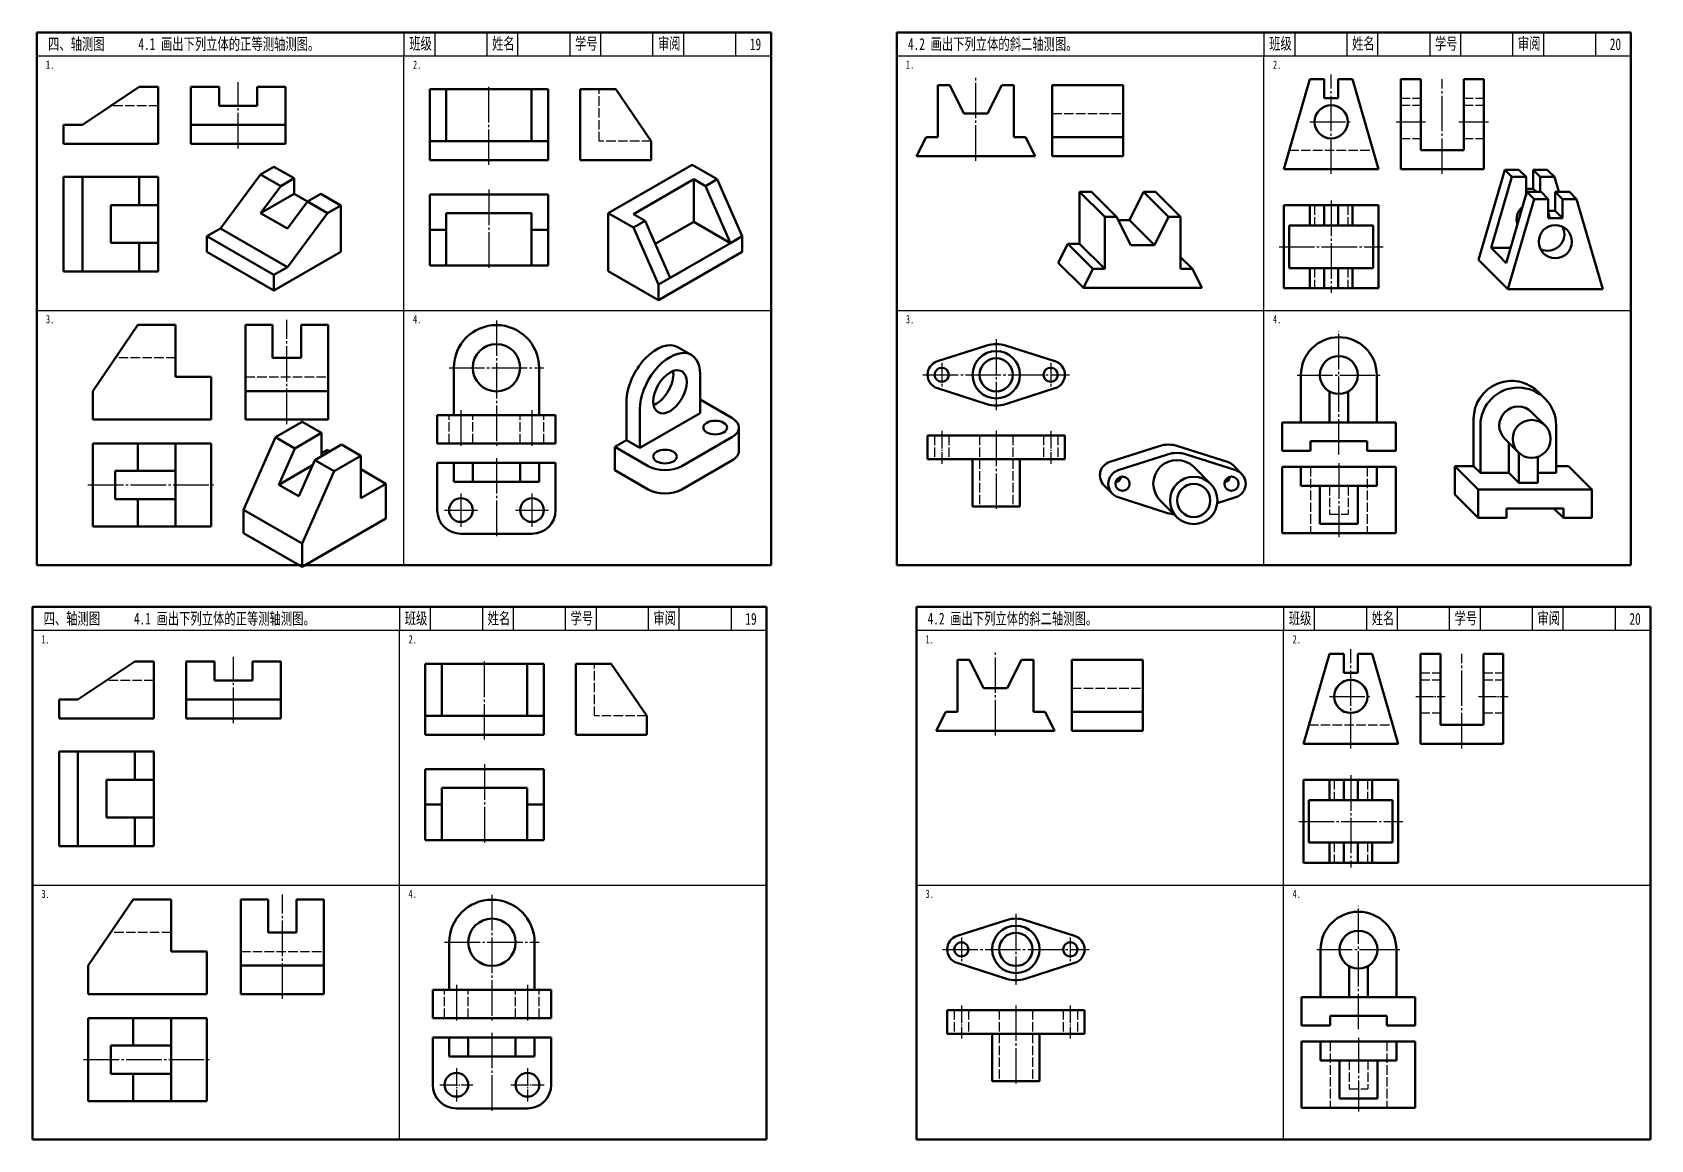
# Model space of a CAD drawing. Header units: millimetres. Extents: x 674 to 1357, y 374 to 841.
import ezdxf

# ---------------------------------------------------------------- set-up
doc = ezdxf.new("R2010")
doc.units = ezdxf.units.MM
doc.linetypes.add('myCENTER', pattern=[18, 15, -1, 1, -1])
doc.linetypes.add('myHIDDEN', pattern=[5, 4, -1])
for name, color, linetype, lineweight in [('中心线', 7, 'myCENTER', 25), ('标题文字', 7, 'Continuous', 25), ('答案粗实线', 1, 'Continuous', 50), ('粗实线', 7, 'Continuous', 50), ('细实线', 7, 'Continuous', 25), ('虚线', 7, 'myHIDDEN', 25)]:
    doc.layers.add(name, color=color, linetype=linetype, lineweight=lineweight)
doc.styles.add('标题汉字1-5号', font='SimSun.ttf', dxfattribs={"width": 0.7, "height": 5})
doc.styles.add('标题汉字2-3.5号', font='SimSun.ttf', dxfattribs={"width": 0.7, "height": 3.5})

msp = doc.modelspace()

# ---------------------------------------------------------------- linework, layer by layer
for p, q in [((675.48, 723.85), (985.48, 723.85)), ((673.59, 481.12), (983.59, 481.12)), ((1046.85, 481.12), (1356.85, 481.12))]:
    msp.add_line(p, q)
at = {"layer": '中心线'}
for p, q in [((760.44, 792.28), (760.44, 820.28)), ((1071.92, 787.07), (1071.92, 822.07)), ((1221.95, 781.57), (1221.95, 823.57)), ((1268.87, 781.57), (1268.87, 821.57)), ((866.36, 785.32), (866.36, 819.32)), ((1212.95, 803.57), (1230.95, 803.57)), ((1249.37, 803.57), (1261.8, 803.57)), ((1275.94, 803.57), (1288.37, 803.57)), ((1268.87, 791.57), (1260.87, 791.57)), ((1268.87, 791.57), (1276.87, 791.57)), ((866.36, 774.9), (866.36, 740.9)), ((1221.95, 770.3), (1221.95, 731.3)), ((1199.95, 750.8), (1243.95, 750.8)), ((781.04, 675.85), (781.04, 719.85)), ((869.53, 719.69), (869.53, 665.69)), ((1080.54, 711.7), (1080.54, 681.7)), ((1225.21, 663), (1225.21, 715.17)), ((849.53, 699.69), (889.53, 699.69)), ((1049.54, 696.7), (1111.54, 696.7)), ((1207.61, 696.6), (1242.81, 696.6)), ((854.53, 681.69), (854.53, 665.69)), ((884.53, 681.69), (884.53, 665.69)), ((1225.21, 676.6), (1209.21, 676.6)), ((1241.21, 676.6), (1225.21, 676.6)), ((1080.54, 673.03), (1080.54, 639.03)), ((869.53, 661.53), (869.53, 627.53)), ((1225.21, 659.37), (1225.21, 628.17)), ((697.07, 650.16), (751.07, 650.16)), ((854.53, 646.53), (854.53, 632.53)), ((884.53, 646.53), (884.53, 632.53)), ((847.53, 639.53), (861.53, 639.53)), ((877.53, 639.53), (891.53, 639.53)), ((1230.25, 538.84), (1230.25, 580.84)), ((758.54, 549.55), (758.54, 577.55)), ((864.47, 542.59), (864.47, 576.59)), ((1080.22, 544.35), (1080.22, 579.35)), ((1277.16, 538.84), (1277.16, 578.84)), ((1221.25, 560.84), (1239.25, 560.84)), ((1277.16, 548.84), (1269.16, 548.84)), ((1277.16, 548.84), (1285.16, 548.84)), ((864.47, 532.17), (864.47, 498.17)), ((1230.25, 527.57), (1230.25, 488.57)), ((1208.25, 508.07), (1252.25, 508.07)), ((779.15, 433.12), (779.15, 477.12)), ((867.63, 476.97), (867.63, 422.97)), ((1233.5, 420.27), (1233.5, 472.44)), ((1088.83, 468.98), (1088.83, 438.98)), ((847.63, 456.97), (887.63, 456.97)), ((1057.83, 453.98), (1119.83, 453.98)), ((1215.9, 453.87), (1251.1, 453.87)), ((852.63, 438.97), (852.63, 422.97)), ((882.63, 438.97), (882.63, 422.97)), ((1233.5, 433.87), (1217.5, 433.87)), ((1249.5, 433.87), (1233.5, 433.87)), ((1088.83, 430.31), (1088.83, 396.31)), ((867.63, 418.8), (867.63, 384.8)), ((1233.5, 416.64), (1233.5, 385.44)), ((695.18, 407.43), (749.18, 407.43))]:
    msp.add_line(p, q, dxfattribs=at)
at = {"layer": '中心线', "ltscale": 0.5}
for p, q in [((1057.54, 701.7), (1057.54, 691.7)), ((1103.54, 701.7), (1103.54, 691.7)), ((1057.54, 673.03), (1057.54, 659.03)), ((1103.54, 673.03), (1103.54, 659.03)), ((1257.66, 560.84), (1270.09, 560.84)), ((1284.23, 560.84), (1296.66, 560.84)), ((1065.83, 458.98), (1065.83, 448.98)), ((1111.83, 458.98), (1111.83, 448.98)), ((1065.83, 430.31), (1065.83, 416.31)), ((1111.83, 430.31), (1111.83, 416.31)), ((852.63, 403.8), (852.63, 389.8)), ((882.63, 403.8), (882.63, 389.8)), ((845.63, 396.8), (859.63, 396.8)), ((875.63, 396.8), (889.63, 396.8))]:
    msp.add_line(p, q, dxfattribs=at)
at = {"layer": '答案粗实线', "extrusion": (0, 0.816497, 0.57735)}
for p, q in [((752.97, 758.46), (769.94, 781.32)), ((775.6, 784.59), (769.94, 781.32)), ((769.94, 781.32), (778.43, 776.43)), ((784.08, 779.69), (775.6, 784.59)), ((778.43, 776.43), (784.08, 779.69)), ((784.08, 779.69), (784.08, 773.16)), ((952.11, 785.41), (916.75, 764.99)), ((927.36, 764.59), (952.82, 779.28)), ((952.11, 785.41), (962.72, 779.28)), ((952.82, 779.28), (952.82, 761.32)), ((952.82, 779.28), (957.77, 776.42)), ((962.72, 779.28), (957.77, 776.42)), ((973.32, 755.2), (962.72, 779.28)), ((769.94, 764.99), (778.43, 776.43)), ((784.08, 773.16), (769.94, 764.99)), ((784.08, 773.16), (789.74, 769.89)), ((795.4, 773.16), (789.74, 769.89)), ((803.88, 768.26), (795.4, 773.16)), ((957.77, 776.42), (968.37, 752.34)), ((789.74, 769.89), (781.26, 758.46)), ((789.74, 769.89), (798.23, 764.99)), ((798.23, 764.99), (803.88, 768.26)), ((803.88, 768.26), (803.88, 748.66)), ((747.31, 755.2), (752.97, 758.46)), ((752.97, 758.46), (781.26, 742.13)), ((781.26, 758.46), (769.94, 764.99)), ((798.23, 764.99), (781.26, 742.13)), ((916.75, 740.5), (916.75, 764.99)), ((916.75, 764.99), (927.36, 758.87)), ((932.31, 761.73), (927.36, 764.59)), ((932.31, 761.73), (927.36, 758.87)), ((927.36, 758.87), (937.97, 734.78)), ((942.92, 737.64), (932.31, 761.73)), ((952.82, 761.32), (936.61, 751.96)), ((952.82, 761.32), (968.37, 752.34)), ((775.6, 738.87), (747.31, 755.2)), ((747.31, 755.2), (747.31, 748.66)), ((968.37, 752.34), (942.92, 737.64)), ((973.32, 755.2), (968.37, 752.34)), ((973.32, 748.66), (973.32, 755.2)), ((775.6, 732.33), (747.31, 748.66)), ((803.88, 748.66), (775.6, 732.33)), ((973.32, 748.66), (937.97, 728.25)), ((781.26, 742.13), (775.6, 738.87)), ((775.6, 738.87), (775.6, 732.33)), ((937.97, 728.25), (916.75, 740.5)), ((942.92, 737.64), (937.97, 734.78)), ((937.97, 734.78), (937.97, 728.25)), ((946.15, 708.36), (951.81, 705.09)), ((955.54, 696.85), (955.54, 680.52)), ((924.42, 685.42), (924.42, 669.09)), ((955.54, 686.24), (968.97, 678.48)), ((787.52, 676.81), (776.21, 670.28)), ((787.52, 676.81), (795.65, 672.11)), ((930.08, 665.83), (930.08, 682.16)), ((955.54, 680.52), (930.08, 665.83)), ((762.77, 639.66), (776.21, 670.28)), ((776.21, 670.28), (784.34, 665.58)), ((784.34, 665.58), (795.65, 672.11)), ((795.65, 672.11), (795.65, 662.32)), ((968.97, 670.32), (947.76, 658.07)), ((971.9, 664.6), (971.9, 674.4)), ((777.62, 650.27), (784.34, 665.58)), ((804.14, 667.21), (792.82, 660.68)), ((798.13, 664.97), (795.65, 663.54)), ((798.13, 664.97), (799.19, 664.36)), ((804.14, 667.21), (812.27, 662.52)), ((919.47, 666.24), (924.42, 669.09)), ((933.62, 658.07), (919.47, 666.24)), ((919.47, 656.44), (919.47, 666.24)), ((924.42, 669.09), (930.08, 665.83)), ((791.86, 658.5), (777.62, 650.27)), ((792.82, 660.68), (786.11, 645.37)), ((787.52, 625.37), (800.96, 655.99)), ((792.82, 660.68), (800.96, 655.99)), ((800.96, 655.99), (812.27, 662.52)), ((812.27, 662.52), (812.27, 644.56)), ((812.27, 656.8), (822.88, 650.68)), ((933.62, 648.27), (919.47, 656.44)), ((968.97, 660.52), (947.76, 648.27)), ((786.11, 645.37), (777.62, 650.27)), ((812.27, 644.56), (822.88, 650.68)), ((822.88, 650.68), (822.88, 635.98)), ((762.77, 639.66), (787.52, 625.37)), ((762.77, 629.86), (762.77, 639.66)), ((822.88, 635.98), (787.52, 615.57)), ((762.77, 629.86), (787.52, 615.57)), ((787.52, 615.57), (787.52, 625.37))]:
    msp.add_line(p, q, dxfattribs=at)
at = {"layer": '答案粗实线'}
for p, q in [((1295.23, 783.28), (1284.23, 745.28)), ((1298.24, 780.28), (1289.55, 750.28)), ((1295.23, 783.28), (1298.24, 780.28)), ((1295.23, 783.28), (1301.23, 783.28)), ((1298.24, 780.28), (1304.24, 780.28)), ((1301.23, 783.28), (1304.24, 780.28)), ((1304.24, 772.28), (1304.24, 780.28)), ((1307.23, 783.28), (1313.23, 783.28)), ((1307.23, 783.28), (1310.24, 780.28)), ((1307.23, 775.28), (1307.23, 783.28)), ((1310.24, 780.28), (1316.24, 780.28)), ((1310.24, 773.91), (1310.24, 780.28)), ((1313.23, 783.28), (1316.24, 780.28)), ((1316.24, 780.28), (1318.08, 773.91)), ((1115.75, 774.04), (1126.35, 763.43)), ((1115.75, 774.04), (1120.75, 774.04)), ((1115.75, 752.04), (1115.75, 774.04)), ((1120.75, 774.04), (1131.35, 763.43)), ((1142.75, 774.04), (1136.75, 762.04)), ((1142.75, 774.04), (1153.35, 763.43)), ((1142.75, 774.04), (1147.75, 774.04)), ((1147.75, 774.04), (1158.35, 763.43)), ((1304.6, 773.91), (1295.92, 743.91)), ((1307.23, 775.28), (1304.24, 775.28)), ((1304.6, 773.91), (1310.6, 773.91)), ((1304.6, 773.91), (1307.61, 770.91)), ((1307.23, 775.28), (1308.6, 773.91)), ((1310.6, 773.91), (1313.61, 770.91)), ((1316.6, 765.91), (1316.6, 773.91)), ((1316.6, 773.91), (1322.6, 773.91)), ((1316.6, 773.91), (1319.61, 770.91)), ((1322.6, 773.91), (1325.61, 770.91)), ((1307.61, 770.91), (1296.61, 732.91)), ((1307.61, 770.91), (1313.61, 770.91)), ((1313.61, 762.91), (1313.61, 770.91)), ((1316.6, 765.91), (1313.61, 765.91)), ((1316.6, 765.91), (1319.61, 762.91)), ((1319.61, 770.91), (1325.61, 770.91)), ((1319.61, 762.91), (1319.61, 770.91)), ((1325.61, 770.91), (1336.61, 732.91)), ((1126.35, 763.43), (1131.35, 763.43)), ((1126.35, 741.43), (1126.35, 763.43)), ((1137.35, 751.43), (1131.35, 763.43)), ((1136.75, 762.04), (1132.05, 762.04)), ((1136.75, 762.04), (1147.35, 751.43)), ((1153.35, 763.43), (1147.35, 751.43)), ((1153.35, 763.43), (1158.35, 763.43)), ((1158.35, 741.43), (1158.35, 763.43)), ((1316.61, 762.91), (1313.61, 762.91)), ((1316.61, 762.91), (1319.61, 762.91)), ((1110.75, 752.04), (1106.75, 744.04)), ((1110.75, 752.04), (1115.75, 752.04)), ((1110.75, 752.04), (1121.35, 741.43)), ((1115.75, 752.04), (1126.35, 741.43)), ((1147.35, 751.43), (1137.35, 751.43)), ((1158.35, 746.43), (1163.35, 741.43)), ((1284.23, 745.28), (1296.61, 732.91)), ((1289.55, 750.28), (1297.76, 750.28)), ((1292.74, 747.09), (1289.55, 750.28)), ((1292.74, 747.09), (1295.92, 743.91)), ((1106.75, 744.04), (1117.35, 733.43)), ((1121.35, 741.43), (1117.35, 733.43)), ((1121.35, 741.43), (1126.35, 741.43)), ((1158.35, 741.43), (1163.35, 741.43)), ((1163.35, 741.43), (1167.35, 733.43)), ((1117.35, 733.43), (1167.35, 733.43)), ((1296.61, 732.91), (1336.61, 732.91)), ((1312.27, 686.59), (1309.45, 689.42)), ((1282.13, 658.11), (1282.13, 678.11)), ((1312.27, 675.28), (1306.62, 680.94)), ((1284.96, 655.28), (1284.96, 675.28)), ((1300.96, 663.97), (1295.3, 669.62)), ((1316.96, 675.28), (1316.96, 655.28)), ((1128.51, 659.93), (1149.38, 666.6)), ((1132.04, 656.4), (1152.91, 663.06)), ((1178.16, 659.93), (1157.29, 666.6)), ((1181.69, 656.4), (1160.83, 663.06)), ((1296.96, 655.28), (1296.96, 667.97)), ((1301.2, 651.04), (1301.2, 663.73)), ((1171.01, 650.68), (1163.94, 657.75)), ((1180.58, 658.46), (1184.11, 654.92)), ((1274.13, 658.11), (1282.13, 658.11)), ((1274.13, 658.11), (1284.03, 648.21)), ((1274.13, 646.11), (1274.13, 658.11)), ((1282.13, 658.11), (1284.96, 655.28)), ((1309.2, 651.04), (1309.2, 662.05)), ((1316.96, 658.11), (1322.13, 658.11)), ((1322.13, 658.11), (1332.03, 648.21)), ((1129.63, 646.44), (1126.09, 649.97)), ((1284.96, 655.28), (1296.96, 655.28)), ((1296.96, 655.28), (1301.2, 651.04)), ((1301.2, 651.04), (1309.2, 651.04)), ((1309.2, 655.28), (1316.96, 655.28)), ((1132.04, 644.97), (1152.91, 638.3)), ((1156.87, 636.54), (1149.8, 643.61)), ((1181.69, 644.97), (1173.87, 642.47)), ((1274.13, 646.11), (1284.03, 636.21)), ((1284.03, 648.21), (1332.03, 648.21)), ((1284.03, 636.21), (1284.03, 648.21)), ((1332.03, 636.21), (1332.03, 648.21)), ((1284.03, 636.21), (1296.03, 636.21)), ((1296.03, 640.21), (1320.03, 640.21)), ((1296.03, 636.21), (1296.03, 640.21)), ((1316.03, 640.21), (1320.03, 636.21)), ((1320.03, 640.21), (1320.03, 636.21)), ((1320.03, 636.21), (1332.03, 636.21))]:
    msp.add_line(p, q, dxfattribs=at)
for centre, radius in [((1316.61, 752.91), 7), ((1306.62, 669.62), 8), ((1133.87, 650.68), 3), ((1163.94, 643.61), 10), ((1163.94, 643.61), 7), ((1179.87, 650.68), 3)]:
    msp.add_circle(centre, radius, dxfattribs=at)
for centre, radius, start, end in [((1307.24, 762.28), 7, 129.33682, 198.3745), ((1313.42, 756.09), 7, 243.74934, 26.25066), ((1307.24, 762.28), 7, 5.17047, 24.51113), ((1298.13, 678.11), 16, 45, 180), ((1300.96, 675.28), 16, 0, 180), ((1300.96, 675.28), 8, 45, 225), ((1153.33, 654.22), 13, 72.28107, 107.71893), ((1156.87, 650.68), 13, 72.28107, 107.71893), ((1130.33, 654.22), 6, 107.71893, 225), ((1133.87, 650.68), 6, 107.71893, 252.28107), ((1156.87, 650.68), 10, 45, 225), ((1176.33, 654.22), 6, 45, 72.28107), ((1179.87, 650.68), 6, 287.71893, 72.28107), ((1130.33, 654.22), 3, 281.44269, 348.55731), ((1176.33, 654.22), 3, 281.44269, 348.55731), ((1156.87, 650.68), 13, 252.28107, 265.5416)]:
    msp.add_arc(centre, radius, start, end, dxfattribs=at)
for centre, major_axis, start_param, end_param in [((937.15, 692.77), (9, 15.59), 0, 2.356194), ((942.81, 689.51), (9, 15.59), 5.497787, 8.63938), ((937.15, 692.77), (5, 8.66), 5.497787, 5.681921), ((937.15, 692.77), (5, 8.66), 3.742857, 5.497787), ((961.9, 674.4), (10, 0), 5.497787, 7.068583), ((961.9, 664.6), (10, 0), 5.497787, 6.283185), ((940.69, 662.15), (10, 0), 3.926991, 5.497787), ((940.69, 652.35), (10, 0), 3.926991, 5.497787)]:
    msp.add_ellipse(centre, major_axis=major_axis, ratio=0.57735, start_param=start_param, end_param=end_param, dxfattribs=at)
for centre, major_axis in [((942.81, 689.51), (5, 8.66)), ((961.9, 674.4), (5, 0)), ((940.69, 662.15), (5, 0))]:
    msp.add_ellipse(centre, major_axis=major_axis, ratio=0.57735, dxfattribs=at)
at = {"layer": '粗实线'}
for p, q in [((675.48, 841.35), (675.48, 616.35)), ((985.48, 841.35), (675.48, 841.35)), ((985.48, 616.35), (985.48, 841.35)), ((1038.56, 841.35), (1038.56, 616.35)), ((1348.56, 841.35), (1038.56, 841.35)), ((1348.56, 616.35), (1348.56, 841.35)), ((1212.95, 821.57), (1201.95, 783.57)), ((1212.95, 821.57), (1218.95, 821.57)), ((1218.95, 821.57), (1218.95, 813.57)), ((1230.95, 821.57), (1224.95, 821.57)), ((1224.95, 821.57), (1224.95, 813.57)), ((1230.95, 821.57), (1241.95, 783.57)), ((1251.37, 821.57), (1259.8, 821.57)), ((1251.37, 783.57), (1251.37, 821.57)), ((1259.8, 791.57), (1259.8, 821.57)), ((1277.94, 791.57), (1277.94, 821.57)), ((1277.94, 821.57), (1286.37, 821.57)), ((1286.37, 821.57), (1286.37, 783.57)), ((1055.92, 797.07), (1055.92, 819.07)), ((1055.92, 819.07), (1060.92, 819.07)), ((1060.92, 819.07), (1066.92, 807.07)), ((1082.92, 819.07), (1076.92, 807.07)), ((1087.92, 819.07), (1082.92, 819.07)), ((1087.92, 797.07), (1087.92, 819.07)), ((1104.18, 819.07), (1104.18, 789.07)), ((1104.18, 819.07), (1134.18, 819.07)), ((1134.18, 789.07), (1134.18, 819.07)), ((1218.95, 813.57), (1221.95, 813.57)), ((1224.95, 813.57), (1221.95, 813.57)), ((1071.92, 807.07), (1066.92, 807.07)), ((1071.92, 807.07), (1076.92, 807.07)), ((1050.92, 797.07), (1046.92, 789.07)), ((1055.92, 797.07), (1050.92, 797.07)), ((1087.92, 797.07), (1092.92, 797.07)), ((1092.92, 797.07), (1096.92, 789.07)), ((1104.18, 797.07), (1134.18, 797.07)), ((1046.92, 789.07), (1096.92, 789.07)), ((1104.18, 789.07), (1134.18, 789.07)), ((1268.8, 791.57), (1259.8, 791.57)), ((1268.94, 791.57), (1277.94, 791.57)), ((686.73, 780.37), (694.73, 780.37)), ((686.73, 740.37), (686.73, 780.37)), ((694.73, 780.37), (718.73, 780.37)), ((694.73, 780.37), (694.73, 740.37)), ((718.73, 780.37), (718.73, 768.37)), ((726.73, 780.37), (718.73, 780.37)), ((726.73, 768.37), (726.73, 780.37)), ((1201.95, 783.57), (1241.95, 783.57)), ((1286.37, 783.57), (1251.37, 783.57)), ((891.36, 772.9), (841.36, 772.9)), ((841.36, 772.9), (841.36, 757.9)), ((891.36, 772.9), (891.36, 757.9)), ((706.73, 752.37), (706.73, 768.37)), ((706.73, 768.37), (718.73, 768.37)), ((718.73, 768.37), (726.73, 768.37)), ((726.73, 768.37), (726.73, 752.37)), ((1201.95, 768.3), (1241.95, 768.3)), ((1201.95, 768.3), (1201.95, 733.3)), ((1212.95, 768.3), (1212.95, 759.8)), ((1218.95, 768.3), (1218.95, 759.8)), ((1224.95, 768.3), (1224.95, 759.8)), ((1230.95, 768.3), (1230.95, 759.8)), ((1241.95, 768.3), (1241.95, 733.3)), ((848.36, 764.9), (884.36, 764.9)), ((848.36, 757.9), (848.36, 764.9)), ((884.36, 764.9), (884.36, 757.9)), ((1204.27, 759.8), (1239.64, 759.8)), ((1204.27, 759.8), (1204.27, 741.8)), ((1239.64, 759.8), (1239.64, 741.8)), ((718.73, 752.37), (706.73, 752.37)), ((726.73, 752.37), (718.73, 752.37)), ((718.73, 752.37), (718.73, 740.37)), ((726.73, 740.37), (726.73, 752.37)), ((848.36, 757.9), (841.36, 757.9)), ((841.36, 757.9), (841.36, 742.9)), ((848.36, 742.9), (848.36, 757.9)), ((884.36, 757.9), (884.36, 742.9)), ((891.36, 757.9), (884.36, 757.9)), ((891.36, 742.9), (891.36, 757.9)), ((694.73, 740.37), (686.73, 740.37)), ((718.73, 740.37), (694.73, 740.37)), ((718.73, 740.37), (726.73, 740.37)), ((848.36, 742.9), (841.36, 742.9)), ((884.36, 742.9), (848.36, 742.9)), ((891.36, 742.9), (884.36, 742.9)), ((1204.27, 741.8), (1239.64, 741.8)), ((1212.95, 741.8), (1212.95, 733.3)), ((1218.95, 741.8), (1218.95, 733.3)), ((1224.95, 741.8), (1224.95, 733.3)), ((1230.95, 741.8), (1230.95, 733.3)), ((1201.95, 733.3), (1241.95, 733.3)), ((1055.71, 702.42), (1076.58, 709.09)), ((1105.36, 702.42), (1084.49, 709.09)), ((1055.71, 690.99), (1076.58, 684.32)), ((1105.36, 690.99), (1084.49, 684.32)), ((1209.21, 676.6), (1209.21, 696.6)), ((1241.21, 696.6), (1241.21, 676.6)), ((1221.21, 676.6), (1221.21, 689.67)), ((1229.21, 676.6), (1229.21, 689.67)), ((1201.21, 676.6), (1249.21, 676.6)), ((1201.21, 664.6), (1201.21, 676.6)), ((1249.21, 676.6), (1249.21, 664.6)), ((1051.54, 671.03), (1109.54, 671.03)), ((1051.54, 671.03), (1051.54, 661.03)), ((1109.54, 671.03), (1109.54, 661.03)), ((699.07, 667.66), (718.07, 667.66)), ((699.07, 667.66), (699.07, 632.66)), ((734.07, 667.66), (718.07, 667.66)), ((718.07, 667.66), (718.07, 656.16)), ((734.07, 667.66), (734.07, 656.16)), ((749.07, 667.66), (734.07, 667.66)), ((749.07, 667.66), (749.07, 632.66)), ((1213.21, 664.6), (1201.21, 664.6)), ((1213.21, 664.6), (1213.21, 668.6)), ((1237.21, 668.6), (1213.21, 668.6)), ((1237.21, 664.6), (1237.21, 668.6)), ((1249.21, 664.6), (1237.21, 664.6)), ((708.57, 656.16), (718.07, 656.16)), ((708.57, 644.16), (708.57, 656.16)), ((718.07, 656.16), (734.07, 656.16)), ((734.07, 656.16), (734.07, 644.16)), ((844.53, 639.53), (844.53, 659.53)), ((844.53, 659.53), (851.53, 659.53)), ((851.53, 659.53), (851.53, 651.53)), ((887.53, 659.53), (851.53, 659.53)), ((859.53, 659.53), (859.53, 651.53)), ((879.53, 659.53), (879.53, 651.53)), ((887.53, 659.53), (894.53, 659.53)), ((887.53, 659.53), (887.53, 651.53)), ((894.53, 659.53), (894.53, 639.53)), ((1051.54, 661.03), (1109.54, 661.03)), ((1070.54, 661.03), (1070.54, 641.03)), ((1090.54, 661.03), (1090.54, 641.03)), ((1201.21, 657.77), (1201.21, 629.77)), ((1201.21, 657.77), (1249.21, 657.77)), ((1209.21, 657.77), (1209.21, 649.77)), ((1241.21, 657.77), (1241.21, 649.77)), ((1249.21, 657.77), (1249.21, 629.77)), ((851.53, 651.53), (887.53, 651.53)), ((1209.21, 649.77), (1241.21, 649.77)), ((1217.21, 649.77), (1217.21, 633.77)), ((1233.21, 649.77), (1233.21, 633.77)), ((718.07, 644.16), (708.57, 644.16)), ((734.07, 644.16), (718.07, 644.16)), ((718.07, 644.16), (718.07, 632.66)), ((734.07, 644.16), (734.07, 632.66)), ((1070.54, 641.03), (1090.54, 641.03)), ((699.07, 632.66), (718.07, 632.66)), ((718.07, 632.66), (734.07, 632.66)), ((734.07, 632.66), (749.07, 632.66)), ((884.53, 629.53), (854.53, 629.53)), ((1201.21, 629.77), (1249.21, 629.77)), ((1217.21, 633.77), (1233.21, 633.77)), ((675.48, 616.35), (985.48, 616.35)), ((1038.56, 616.35), (1348.56, 616.35)), ((673.59, 598.62), (673.59, 373.62)), ((983.59, 598.62), (673.59, 598.62)), ((983.59, 373.62), (983.59, 598.62)), ((1046.85, 598.62), (1046.85, 373.62)), ((1356.85, 598.62), (1046.85, 598.62)), ((1356.85, 373.62), (1356.85, 598.62)), ((1064.22, 554.35), (1064.22, 576.35)), ((1064.22, 576.35), (1069.22, 576.35)), ((1069.22, 576.35), (1075.22, 564.35)), ((1091.22, 576.35), (1085.22, 564.35)), ((1096.22, 576.35), (1091.22, 576.35)), ((1096.22, 554.35), (1096.22, 576.35)), ((1112.47, 576.35), (1112.47, 546.35)), ((1112.47, 576.35), (1142.47, 576.35)), ((1142.47, 546.35), (1142.47, 576.35)), ((1221.25, 578.84), (1210.25, 540.84)), ((1221.25, 578.84), (1227.25, 578.84)), ((1227.25, 578.84), (1227.25, 570.84)), ((1239.25, 578.84), (1233.25, 578.84)), ((1233.25, 578.84), (1233.25, 570.84)), ((1239.25, 578.84), (1250.25, 540.84)), ((1259.66, 578.84), (1268.09, 578.84)), ((1259.66, 540.84), (1259.66, 578.84)), ((1268.09, 548.84), (1268.09, 578.84)), ((1286.23, 548.84), (1286.23, 578.84)), ((1286.23, 578.84), (1294.66, 578.84)), ((1294.66, 578.84), (1294.66, 540.84)), ((1227.25, 570.84), (1230.25, 570.84)), ((1233.25, 570.84), (1230.25, 570.84)), ((1080.22, 564.35), (1075.22, 564.35)), ((1080.22, 564.35), (1085.22, 564.35)), ((1059.22, 554.35), (1055.22, 546.35)), ((1064.22, 554.35), (1059.22, 554.35)), ((1096.22, 554.35), (1101.22, 554.35)), ((1101.22, 554.35), (1105.22, 546.35)), ((1112.47, 554.35), (1142.47, 554.35)), ((1277.09, 548.84), (1268.09, 548.84)), ((1277.23, 548.84), (1286.23, 548.84)), ((1055.22, 546.35), (1105.22, 546.35)), ((1112.47, 546.35), (1142.47, 546.35)), ((1210.25, 540.84), (1250.25, 540.84)), ((1294.66, 540.84), (1259.66, 540.84)), ((684.84, 537.64), (692.84, 537.64)), ((684.84, 497.64), (684.84, 537.64)), ((692.84, 537.64), (716.84, 537.64)), ((692.84, 537.64), (692.84, 497.64)), ((716.84, 537.64), (716.84, 525.64)), ((724.84, 537.64), (716.84, 537.64)), ((724.84, 525.64), (724.84, 537.64)), ((889.47, 530.17), (839.47, 530.17)), ((839.47, 530.17), (839.47, 515.17)), ((889.47, 530.17), (889.47, 515.17)), ((704.84, 509.64), (704.84, 525.64)), ((704.84, 525.64), (716.84, 525.64)), ((716.84, 525.64), (724.84, 525.64)), ((724.84, 525.64), (724.84, 509.64)), ((846.47, 522.17), (882.47, 522.17)), ((846.47, 515.17), (846.47, 522.17)), ((882.47, 522.17), (882.47, 515.17)), ((1210.25, 525.57), (1250.25, 525.57)), ((1210.25, 525.57), (1210.25, 490.57)), ((1221.25, 525.57), (1221.25, 517.07)), ((1227.25, 525.57), (1227.25, 517.07)), ((1233.25, 525.57), (1233.25, 517.07)), ((1239.25, 525.57), (1239.25, 517.07)), ((1250.25, 525.57), (1250.25, 490.57)), ((846.47, 515.17), (839.47, 515.17)), ((839.47, 515.17), (839.47, 500.17)), ((846.47, 500.17), (846.47, 515.17)), ((882.47, 515.17), (882.47, 500.17)), ((889.47, 515.17), (882.47, 515.17)), ((889.47, 500.17), (889.47, 515.17)), ((1212.56, 517.07), (1247.93, 517.07)), ((1212.56, 517.07), (1212.56, 499.07)), ((1247.93, 517.07), (1247.93, 499.07)), ((716.84, 509.64), (704.84, 509.64)), ((724.84, 509.64), (716.84, 509.64)), ((716.84, 509.64), (716.84, 497.64)), ((724.84, 497.64), (724.84, 509.64)), ((846.47, 500.17), (839.47, 500.17)), ((882.47, 500.17), (846.47, 500.17)), ((889.47, 500.17), (882.47, 500.17)), ((1212.56, 499.07), (1247.93, 499.07)), ((1221.25, 499.07), (1221.25, 490.57)), ((1227.25, 499.07), (1227.25, 490.57)), ((1233.25, 499.07), (1233.25, 490.57)), ((1239.25, 499.07), (1239.25, 490.57)), ((692.84, 497.64), (684.84, 497.64)), ((716.84, 497.64), (692.84, 497.64)), ((716.84, 497.64), (724.84, 497.64)), ((1210.25, 490.57), (1250.25, 490.57)), ((1064.01, 459.69), (1084.87, 466.36)), ((1113.66, 459.69), (1092.79, 466.36)), ((1217.5, 433.87), (1217.5, 453.87)), ((1249.5, 453.87), (1249.5, 433.87)), ((1064.01, 448.26), (1084.87, 441.59)), ((1113.66, 448.26), (1092.79, 441.59)), ((1229.5, 433.87), (1229.5, 446.94)), ((1237.5, 433.87), (1237.5, 446.94)), ((1209.5, 433.87), (1257.5, 433.87)), ((1209.5, 421.87), (1209.5, 433.87)), ((1257.5, 433.87), (1257.5, 421.87)), ((697.18, 424.93), (716.18, 424.93)), ((697.18, 424.93), (697.18, 389.93)), ((732.18, 424.93), (716.18, 424.93)), ((716.18, 424.93), (716.18, 413.43)), ((732.18, 424.93), (732.18, 413.43)), ((747.18, 424.93), (732.18, 424.93)), ((747.18, 424.93), (747.18, 389.93)), ((1059.83, 428.31), (1117.83, 428.31)), ((1059.83, 428.31), (1059.83, 418.31)), ((1117.83, 428.31), (1117.83, 418.31)), ((1221.5, 421.87), (1221.5, 425.87)), ((1245.5, 425.87), (1221.5, 425.87)), ((1245.5, 421.87), (1245.5, 425.87)), ((842.63, 396.8), (842.63, 416.8)), ((842.63, 416.8), (849.63, 416.8)), ((849.63, 416.8), (849.63, 408.8)), ((885.63, 416.8), (849.63, 416.8)), ((857.63, 416.8), (857.63, 408.8)), ((877.63, 416.8), (877.63, 408.8)), ((885.63, 416.8), (892.63, 416.8)), ((885.63, 416.8), (885.63, 408.8)), ((892.63, 416.8), (892.63, 396.8)), ((1059.83, 418.31), (1117.83, 418.31)), ((1078.83, 418.31), (1078.83, 398.31)), ((1098.83, 418.31), (1098.83, 398.31)), ((1221.5, 421.87), (1209.5, 421.87)), ((1257.5, 421.87), (1245.5, 421.87)), ((706.68, 413.43), (716.18, 413.43)), ((706.68, 401.43), (706.68, 413.43)), ((716.18, 413.43), (732.18, 413.43)), ((732.18, 413.43), (732.18, 401.43)), ((1209.5, 415.04), (1209.5, 387.04)), ((1209.5, 415.04), (1257.5, 415.04)), ((1217.5, 415.04), (1217.5, 407.04)), ((1249.5, 415.04), (1249.5, 407.04)), ((1257.5, 415.04), (1257.5, 387.04)), ((849.63, 408.8), (885.63, 408.8)), ((1217.5, 407.04), (1249.5, 407.04)), ((1225.5, 407.04), (1225.5, 391.04)), ((1241.5, 407.04), (1241.5, 391.04)), ((716.18, 401.43), (706.68, 401.43)), ((732.18, 401.43), (716.18, 401.43)), ((716.18, 401.43), (716.18, 389.93)), ((732.18, 401.43), (732.18, 389.93)), ((1078.83, 398.31), (1098.83, 398.31)), ((697.18, 389.93), (716.18, 389.93)), ((716.18, 389.93), (732.18, 389.93)), ((732.18, 389.93), (747.18, 389.93)), ((1225.5, 391.04), (1241.5, 391.04)), ((882.63, 386.8), (852.63, 386.8)), ((1209.5, 387.04), (1257.5, 387.04)), ((673.59, 373.62), (983.59, 373.62)), ((1046.85, 373.62), (1356.85, 373.62))]:
    msp.add_line(p, q, dxfattribs=at)
at = {"layer": '粗实线', "extrusion": (0, 1, -2.22045e-16)}
for p, q in [((718.73, 818.28), (694.73, 802.28)), ((718.73, 818.28), (726.73, 818.28)), ((726.73, 818.28), (726.73, 794.28)), ((848.36, 817.32), (841.36, 817.32)), ((841.36, 817.32), (841.36, 795.32)), ((848.36, 817.32), (884.36, 817.32)), ((848.36, 795.32), (848.36, 817.32)), ((884.36, 817.32), (884.36, 795.32)), ((891.36, 817.32), (884.36, 817.32)), ((891.36, 795.32), (891.36, 817.32)), ((694.73, 802.28), (686.73, 802.28)), ((686.73, 802.28), (686.73, 794.28)), ((726.73, 794.28), (686.73, 794.28)), ((848.36, 795.32), (841.36, 795.32)), ((841.36, 795.32), (841.36, 787.32)), ((884.36, 795.32), (848.36, 795.32)), ((891.36, 795.32), (884.36, 795.32)), ((891.36, 787.32), (891.36, 795.32)), ((891.36, 787.32), (841.36, 787.32)), ((699.07, 689.85), (718.07, 717.85)), ((718.07, 717.85), (734.07, 717.85)), ((734.07, 717.85), (734.07, 695.85)), ((851.53, 679.69), (851.53, 699.69)), ((887.53, 699.69), (887.53, 679.69)), ((734.07, 695.85), (749.07, 695.85)), ((749.07, 695.85), (749.07, 677.85)), ((699.07, 677.85), (699.07, 689.85)), ((749.07, 677.85), (699.07, 677.85)), ((854.53, 679.69), (844.53, 679.69)), ((844.53, 667.69), (844.53, 679.69)), ((884.53, 679.69), (854.53, 679.69)), ((894.53, 679.69), (884.53, 679.69)), ((894.53, 667.69), (894.53, 679.69)), ((844.53, 667.69), (854.53, 667.69)), ((884.53, 667.69), (854.53, 667.69)), ((884.53, 667.69), (894.53, 667.69)), ((716.84, 575.55), (692.84, 559.55)), ((716.84, 575.55), (724.84, 575.55)), ((724.84, 575.55), (724.84, 551.55)), ((846.47, 574.59), (839.47, 574.59)), ((839.47, 574.59), (839.47, 552.59)), ((846.47, 574.59), (882.47, 574.59)), ((846.47, 552.59), (846.47, 574.59)), ((882.47, 574.59), (882.47, 552.59)), ((889.47, 574.59), (882.47, 574.59)), ((889.47, 552.59), (889.47, 574.59)), ((692.84, 559.55), (684.84, 559.55)), ((684.84, 559.55), (684.84, 551.55)), ((724.84, 551.55), (684.84, 551.55)), ((846.47, 552.59), (839.47, 552.59)), ((839.47, 552.59), (839.47, 544.59)), ((882.47, 552.59), (846.47, 552.59)), ((889.47, 552.59), (882.47, 552.59)), ((889.47, 544.59), (889.47, 552.59)), ((889.47, 544.59), (839.47, 544.59)), ((697.18, 447.12), (716.18, 475.12)), ((716.18, 475.12), (732.18, 475.12)), ((732.18, 475.12), (732.18, 453.12)), ((732.18, 453.12), (747.18, 453.12)), ((747.18, 453.12), (747.18, 435.12)), ((849.63, 436.97), (849.63, 456.97)), ((885.63, 456.97), (885.63, 436.97)), ((697.18, 435.12), (697.18, 447.12)), ((747.18, 435.12), (697.18, 435.12)), ((852.63, 436.97), (842.63, 436.97)), ((842.63, 424.97), (842.63, 436.97)), ((882.63, 436.97), (852.63, 436.97)), ((892.63, 436.97), (882.63, 436.97)), ((892.63, 424.97), (892.63, 436.97)), ((842.63, 424.97), (852.63, 424.97)), ((882.63, 424.97), (852.63, 424.97)), ((882.63, 424.97), (892.63, 424.97))]:
    msp.add_line(p, q, dxfattribs=at)
at = {"layer": '粗实线', "extrusion": (0, 1, -4.93038e-32)}
for p, q in [((740.44, 818.28), (752.44, 818.28)), ((740.44, 802.28), (740.44, 818.28)), ((752.44, 810.28), (752.44, 818.28)), ((768.44, 818.28), (768.44, 810.28)), ((768.44, 818.28), (780.44, 818.28)), ((780.44, 818.28), (780.44, 802.28)), ((904.87, 787.32), (904.87, 817.32)), ((904.87, 817.32), (919.87, 817.32)), ((919.87, 817.32), (934.87, 795.32)), ((768.44, 810.28), (752.44, 810.28)), ((780.44, 802.28), (740.44, 802.28)), ((740.44, 802.28), (740.44, 794.28)), ((780.44, 802.28), (780.44, 794.28)), ((780.44, 794.28), (740.44, 794.28)), ((934.87, 795.32), (934.87, 787.32)), ((934.87, 787.32), (904.87, 787.32)), ((738.54, 575.55), (750.54, 575.55)), ((738.54, 559.55), (738.54, 575.55)), ((750.54, 567.55), (750.54, 575.55)), ((766.54, 575.55), (766.54, 567.55)), ((766.54, 575.55), (778.54, 575.55)), ((778.54, 575.55), (778.54, 559.55)), ((902.98, 544.59), (902.98, 574.59)), ((902.98, 574.59), (917.98, 574.59)), ((917.98, 574.59), (932.98, 552.59)), ((766.54, 567.55), (750.54, 567.55)), ((778.54, 559.55), (738.54, 559.55)), ((738.54, 559.55), (738.54, 551.55)), ((778.54, 559.55), (778.54, 551.55)), ((778.54, 551.55), (738.54, 551.55)), ((932.98, 552.59), (932.98, 544.59)), ((932.98, 544.59), (902.98, 544.59))]:
    msp.add_line(p, q, dxfattribs=at)
at = {"layer": '粗实线', "extrusion": (2.22045e-16, 1, 2.22045e-16)}
for p, q in [((763.54, 717.85), (775.04, 717.85)), ((763.54, 689.85), (763.54, 717.85)), ((775.04, 703.85), (775.04, 717.85)), ((787.04, 717.85), (787.04, 703.85)), ((787.04, 717.85), (798.54, 717.85)), ((798.54, 689.85), (798.54, 717.85)), ((787.04, 703.85), (775.04, 703.85)), ((763.54, 689.85), (798.54, 689.85)), ((763.54, 677.85), (763.54, 689.85)), ((798.54, 677.85), (798.54, 689.85)), ((763.54, 677.85), (798.54, 677.85)), ((761.65, 475.12), (773.15, 475.12)), ((761.65, 447.12), (761.65, 475.12)), ((773.15, 461.12), (773.15, 475.12)), ((785.15, 475.12), (785.15, 461.12)), ((785.15, 475.12), (796.65, 475.12)), ((796.65, 447.12), (796.65, 475.12)), ((785.15, 461.12), (773.15, 461.12)), ((761.65, 447.12), (796.65, 447.12)), ((761.65, 435.12), (761.65, 447.12)), ((796.65, 435.12), (796.65, 447.12)), ((761.65, 435.12), (796.65, 435.12))]:
    msp.add_line(p, q, dxfattribs=at)
at = {"layer": '粗实线'}
for centre, radius in [((1221.95, 803.57), 7), ((869.53, 699.69), 10), ((1080.54, 696.7), 10), ((1225.21, 696.6), 8), ((1057.54, 696.7), 3), ((1080.54, 696.7), 7), ((1103.54, 696.7), 3), ((854.53, 639.53), 5), ((884.53, 639.53), 5), ((1230.25, 560.84), 7), ((867.63, 456.97), 10), ((1088.83, 453.98), 10), ((1088.83, 453.98), 7), ((1233.5, 453.87), 8), ((1065.83, 453.98), 3), ((1111.83, 453.98), 3), ((852.63, 396.8), 5), ((882.63, 396.8), 5)]:
    msp.add_circle(centre, radius, dxfattribs=at)
for centre, radius, start, end in [((869.53, 699.69), 18, 0, 180), ((1225.21, 696.6), 16, 0, 180), ((1080.54, 696.7), 13, 72.28107, 107.71893), ((1057.54, 696.7), 6, 107.71893, 252.28107), ((1103.54, 696.7), 6, 287.71893, 72.28107), ((1080.54, 696.7), 13, 252.28107, 287.71893), ((854.53, 639.53), 10, 180, 270), ((884.53, 639.53), 10, 270, 0), ((867.63, 456.97), 18, 0, 180), ((1088.83, 453.98), 13, 72.28107, 107.71893), ((1233.5, 453.87), 16, 0, 180), ((1065.83, 453.98), 6, 107.71893, 252.28107), ((1111.83, 453.98), 6, 287.71893, 72.28107), ((1088.83, 453.98), 13, 252.28107, 287.71893), ((852.63, 396.8), 10, 180, 270), ((882.63, 396.8), 10, 270, 0)]:
    msp.add_arc(centre, radius, start, end, dxfattribs=at)
at = {"layer": '细实线'}
for p, q in [((830.48, 841.35), (830.48, 831.35)), ((843.48, 841.35), (843.48, 831.35)), ((865.48, 841.35), (865.48, 831.35)), ((878.48, 841.35), (878.48, 831.35)), ((900.48, 841.35), (900.48, 831.35)), ((913.48, 841.35), (913.48, 831.35)), ((935.48, 841.35), (935.48, 831.35)), ((948.48, 841.35), (948.48, 831.35)), ((970.48, 841.35), (970.48, 831.35)), ((1193.56, 841.35), (1193.56, 831.35)), ((1206.56, 841.35), (1206.56, 831.35)), ((1228.56, 841.35), (1228.56, 831.35)), ((1241.56, 841.35), (1241.56, 831.35)), ((1263.56, 841.35), (1263.56, 831.35)), ((1276.56, 841.35), (1276.56, 831.35)), ((1298.56, 841.35), (1298.56, 831.35)), ((1311.56, 841.35), (1311.56, 831.35)), ((1333.56, 841.35), (1333.56, 831.35)), ((985.48, 831.35), (675.48, 831.35)), ((830.48, 616.35), (830.48, 831.35)), ((1348.56, 831.35), (1038.56, 831.35)), ((1193.56, 616.35), (1193.56, 831.35)), ((1038.56, 723.85), (1348.56, 723.85)), ((828.59, 598.62), (828.59, 588.62)), ((841.59, 598.62), (841.59, 588.62)), ((863.59, 598.62), (863.59, 588.62)), ((876.59, 598.62), (876.59, 588.62)), ((898.59, 598.62), (898.59, 588.62)), ((911.59, 598.62), (911.59, 588.62)), ((933.59, 598.62), (933.59, 588.62)), ((946.59, 598.62), (946.59, 588.62)), ((968.59, 598.62), (968.59, 588.62)), ((1201.85, 598.62), (1201.85, 588.62)), ((1214.85, 598.62), (1214.85, 588.62)), ((1236.85, 598.62), (1236.85, 588.62)), ((1249.85, 598.62), (1249.85, 588.62)), ((1271.85, 598.62), (1271.85, 588.62)), ((1284.85, 598.62), (1284.85, 588.62)), ((1306.85, 598.62), (1306.85, 588.62)), ((1319.85, 598.62), (1319.85, 588.62)), ((1341.85, 598.62), (1341.85, 588.62)), ((983.59, 588.62), (673.59, 588.62)), ((828.59, 373.62), (828.59, 588.62)), ((1356.85, 588.62), (1046.85, 588.62)), ((1201.85, 373.62), (1201.85, 588.62))]:
    msp.add_line(p, q, dxfattribs=at)
at = {"layer": '虚线', "extrusion": (0, 1, -4.93038e-32)}
for p, q in [((912.87, 795.32), (912.87, 817.32)), ((934.87, 795.32), (912.87, 795.32)), ((910.98, 552.59), (910.98, 574.59)), ((932.98, 552.59), (910.98, 552.59))]:
    msp.add_line(p, q, dxfattribs=at)
at = {"layer": '虚线'}
for p, q in [((1251.37, 813.57), (1259.8, 813.57)), ((1277.94, 813.57), (1286.37, 813.57)), ((1104.18, 807.07), (1134.18, 807.07)), ((1251.37, 810.57), (1259.8, 810.57)), ((1277.94, 810.57), (1286.37, 810.57)), ((1251.37, 796.57), (1259.8, 796.57)), ((1277.94, 796.57), (1286.37, 796.57)), ((1204.27, 791.57), (1239.64, 791.57)), ((1214.95, 768.3), (1214.95, 759.8)), ((1228.95, 768.3), (1228.95, 759.8)), ((1214.95, 741.8), (1214.95, 733.3)), ((1228.95, 741.8), (1228.95, 733.3)), ((1054.54, 671.03), (1054.54, 661.03)), ((1060.54, 671.03), (1060.54, 661.03)), ((1073.54, 671.03), (1073.54, 641.03)), ((1087.54, 671.03), (1087.54, 641.03)), ((1100.54, 671.03), (1100.54, 661.03)), ((1106.54, 671.03), (1106.54, 661.03)), ((1213.21, 657.77), (1213.21, 629.77)), ((1237.21, 657.77), (1237.21, 629.77)), ((1221.21, 649.77), (1221.21, 637.77)), ((1229.21, 649.77), (1229.21, 637.77)), ((1221.21, 637.77), (1229.21, 637.77)), ((1259.66, 570.84), (1268.09, 570.84)), ((1259.66, 567.84), (1268.09, 567.84)), ((1286.23, 570.84), (1294.66, 570.84)), ((1286.23, 567.84), (1294.66, 567.84)), ((1112.47, 564.35), (1142.47, 564.35)), ((1259.66, 553.84), (1268.09, 553.84)), ((1286.23, 553.84), (1294.66, 553.84)), ((1212.56, 548.84), (1247.93, 548.84)), ((1223.25, 525.57), (1223.25, 517.07)), ((1237.25, 525.57), (1237.25, 517.07)), ((1223.25, 499.07), (1223.25, 490.57)), ((1237.25, 499.07), (1237.25, 490.57)), ((1062.83, 428.31), (1062.83, 418.31)), ((1068.83, 428.31), (1068.83, 418.31)), ((1081.83, 428.31), (1081.83, 398.31)), ((1095.83, 428.31), (1095.83, 398.31)), ((1108.83, 428.31), (1108.83, 418.31)), ((1114.83, 428.31), (1114.83, 418.31)), ((1221.5, 415.04), (1221.5, 387.04)), ((1245.5, 415.04), (1245.5, 387.04)), ((1229.5, 407.04), (1229.5, 395.04)), ((1237.5, 407.04), (1237.5, 395.04)), ((1229.5, 395.04), (1237.5, 395.04))]:
    msp.add_line(p, q, dxfattribs=at)
at = {"layer": '虚线', "extrusion": (0, 1, -2.22045e-16)}
for p, q in [((726.73, 810.28), (706.73, 810.28)), ((734.07, 703.85), (708.57, 703.85)), ((849.53, 667.69), (849.53, 679.69)), ((859.53, 667.69), (859.53, 679.69)), ((879.53, 667.69), (879.53, 679.69)), ((889.53, 667.69), (889.53, 679.69)), ((724.84, 567.55), (704.84, 567.55)), ((732.18, 461.12), (706.68, 461.12)), ((847.63, 424.97), (847.63, 436.97)), ((857.63, 424.97), (857.63, 436.97)), ((877.63, 424.97), (877.63, 436.97)), ((887.63, 424.97), (887.63, 436.97))]:
    msp.add_line(p, q, dxfattribs=at)
at = {"layer": '虚线', "extrusion": (2.22045e-16, 1, 2.22045e-16)}
for p, q in [((763.54, 695.85), (798.54, 695.85)), ((761.65, 453.12), (796.65, 453.12))]:
    msp.add_line(p, q, dxfattribs=at)

# ---------------------------------------------------------------- texts
at = {"layer": '标题文字', "width": 0.7}
for s, height, style, p in [('四、轴测图      4.1 画出下列立体的正等测轴测图。', 5, '标题汉字1-5号', (680.21, 833.94)), ('班级', 5, '标题汉字1-5号', (832.7, 834.11)), ('姓名', 5, '标题汉字1-5号', (867.7, 834.11)), ('学号', 5, '标题汉字1-5号', (902.7, 834.11)), ('审阅', 5, '标题汉字1-5号', (937.7, 834.11)), ('19', 5, '标题汉字1-5号', (976.53, 833.84)), ('4.2 画出下列立体的斜二轴测图。', 5, '标题汉字1-5号', (1043.29, 833.94)), ('班级', 5, '标题汉字1-5号', (1195.79, 834.11)), ('姓名', 5, '标题汉字1-5号', (1230.79, 834.11)), ('学号', 5, '标题汉字1-5号', (1265.79, 834.11)), ('审阅', 5, '标题汉字1-5号', (1300.79, 834.11)), ('20', 5, '标题汉字1-5号', (1339.62, 833.84)), ('1.', 3.5, '标题汉字2-3.5号', (679.31, 825.94)), ('2.', 3.5, '标题汉字2-3.5号', (834.31, 825.94)), ('1.', 3.5, '标题汉字2-3.5号', (1042.4, 825.94)), ('2.', 3.5, '标题汉字2-3.5号', (1197.4, 825.94)), ('3.', 3.5, '标题汉字2-3.5号', (679.31, 718.44)), ('4.', 3.5, '标题汉字2-3.5号', (834.31, 718.44)), ('3.', 3.5, '标题汉字2-3.5号', (1042.4, 718.44)), ('4.', 3.5, '标题汉字2-3.5号', (1197.4, 718.44)), ('四、轴测图      4.1 画出下列立体的正等测轴测图。', 5, '标题汉字1-5号', (678.32, 591.22)), ('班级', 5, '标题汉字1-5号', (830.81, 591.38)), ('姓名', 5, '标题汉字1-5号', (865.81, 591.38)), ('学号', 5, '标题汉字1-5号', (900.81, 591.38)), ('审阅', 5, '标题汉字1-5号', (935.81, 591.38)), ('19', 5, '标题汉字1-5号', (974.64, 591.11)), ('4.2 画出下列立体的斜二轴测图。', 5, '标题汉字1-5号', (1051.59, 591.22)), ('班级', 5, '标题汉字1-5号', (1204.08, 591.38)), ('姓名', 5, '标题汉字1-5号', (1239.08, 591.38)), ('学号', 5, '标题汉字1-5号', (1274.08, 591.38)), ('审阅', 5, '标题汉字1-5号', (1309.08, 591.38)), ('20', 5, '标题汉字1-5号', (1347.91, 591.11)), ('1.', 3.5, '标题汉字2-3.5号', (677.42, 583.21)), ('2.', 3.5, '标题汉字2-3.5号', (832.42, 583.21)), ('1.', 3.5, '标题汉字2-3.5号', (1050.69, 583.21)), ('2.', 3.5, '标题汉字2-3.5号', (1205.69, 583.21)), ('3.', 3.5, '标题汉字2-3.5号', (677.42, 475.71)), ('4.', 3.5, '标题汉字2-3.5号', (832.42, 475.71)), ('3.', 3.5, '标题汉字2-3.5号', (1050.69, 475.71)), ('4.', 3.5, '标题汉字2-3.5号', (1205.69, 475.71))]:
    msp.add_text(s, height=height, dxfattribs=dict(at, style=style)).set_placement(p)

doc.saveas('drawing.dxf')
